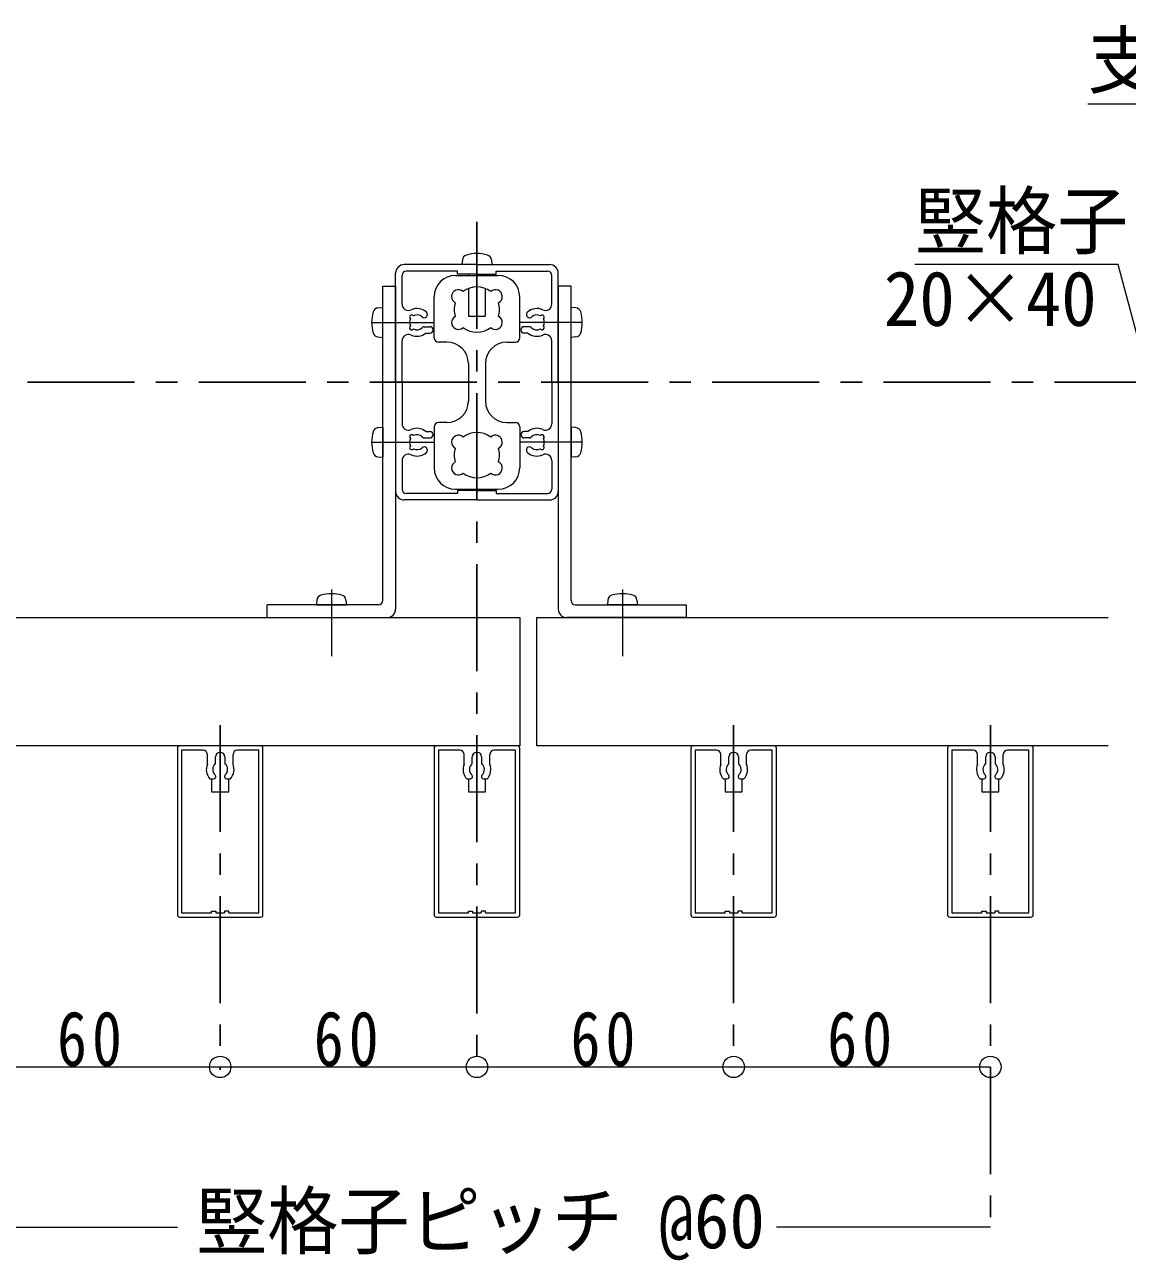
# Model space of a CAD drawing. Units: millimetres at full size, sheet at 1:5. Extents: x -1050 to 1050, y -742 to 742.
# Drawn here: x 142.3 to 400, y -457 to -168.2 of the extents above; entities that cross this region are included whole.
import ezdxf
from ezdxf.enums import TextEntityAlignment as Align

# ---------------------------------------------------------------- set-up
doc = ezdxf.new("R2010")
doc.units = ezdxf.units.MM
doc.header["$LTSCALE"] = 5
doc.linetypes.add('CHAIN1', pattern=[8, 5, -1, 1, -1])
doc.layers.add('0-0_通り芯', color=7, linetype='CHAIN1')
for name, color, linetype, lineweight in [('0-3_寸法', 54, 'Continuous', 20), ('0-4_手摺部材', 92, 'Continuous', 20), ('0-5_手すり子', 12, 'Continuous', 20), ('0-9_文字', 3, 'Continuous', 20), ('0-A_支柱', 6, 'Continuous', 20), ('0-B_足元', 4, 'Continuous', 20)]:
    doc.layers.add(name, color=color, linetype=linetype, lineweight=lineweight)
doc.styles.add('ＭＳ ゴシック', font='')
doc.styles.get('ＭＳ ゴシック').set_extended_font_data('MS Gothic')

# ---------------------------------------------------------------- blocks, each defined once
blk = doc.blocks.new('dimension_origin')
at = {"color": 0, "linetype": 'Continuous', "lineweight": -2}
blk.add_circle((0, 0), 1.25, dxfattribs=at)

msp = doc.modelspace()

# ---------------------------------------------------------------- linework, layer by layer
at = {"layer": '0-0_通り芯'}
for p, q in [((248.02, -214.293), (248.02, -412.521)), ((-216.98, -251.793), (921.446, -251.793)), ((188.02, -331.893), (188.02, -412.521)), ((308.02, -331.893), (308.02, -411.793)), ((368.02, -331.893), (368.02, -449.293))]:
    msp.add_line(p, q, dxfattribs=at)
at = {"layer": '0-3_寸法'}
for p, q in [((128.02, -411.793), (188.02, -411.793)), ((188.02, -411.793), (248.02, -411.793)), ((248.02, -411.793), (308.02, -411.793)), ((308.02, -411.793), (368.02, -411.793)), ((128.02, -449.293), (178.02, -449.293)), ((368.02, -449.293), (318.02, -449.293))]:
    msp.add_line(p, q, dxfattribs=at)
at = {"layer": '0-4_手摺部材'}
for p, q in [((226.02, -229.293), (229.02, -229.293)), ((226.02, -302.793), (226.02, -229.293)), ((229.02, -229.293), (229.02, -304.793)), ((270.02, -229.293), (267.02, -229.293)), ((267.02, -229.293), (267.02, -304.793)), ((270.02, -302.793), (270.02, -229.293)), ((224.901, -234.391), (226.02, -234.293)), ((226.02, -241.293), (226.02, -234.293)), ((271.139, -234.391), (270.02, -234.293)), ((270.02, -241.293), (270.02, -234.293)), ((224.901, -241.195), (226.02, -241.293)), ((271.139, -241.195), (270.02, -241.293)), ((224.901, -262.391), (226.02, -262.293)), ((226.02, -262.293), (226.02, -269.293)), ((271.139, -262.391), (270.02, -262.293)), ((270.02, -262.293), (270.02, -269.293)), ((224.901, -269.195), (226.02, -269.293)), ((271.139, -269.195), (270.02, -269.293)), ((210.618, -302.674), (210.52, -303.793)), ((217.422, -302.674), (217.52, -303.793)), ((278.618, -302.674), (278.52, -303.793)), ((285.422, -302.674), (285.52, -303.793)), ((199.02, -306.793), (199.02, -303.793)), ((225.02, -303.793), (199.02, -303.793)), ((210.52, -303.793), (217.52, -303.793)), ((271.02, -303.793), (297.02, -303.793)), ((285.52, -303.793), (278.52, -303.793)), ((297.02, -306.793), (297.02, -303.793)), ((103.02, -306.793), (258.02, -306.793)), ((199.02, -306.793), (227.02, -306.793)), ((258.02, -306.793), (258.02, -336.793)), ((262.02, -336.793), (262.02, -306.793)), ((262.02, -306.793), (395.52, -306.793)), ((297.02, -306.793), (269.02, -306.793)), ((258.02, -336.793), (103.02, -336.793)), ((395.52, -336.793), (262.02, -336.793)), ((186.02, -344.493), (186.02, -347.493)), ((190.02, -347.493), (190.02, -344.493)), ((246.02, -344.493), (246.02, -347.493)), ((250.02, -347.493), (250.02, -344.493)), ((306.02, -344.493), (306.02, -347.493)), ((310.02, -347.493), (310.02, -344.493)), ((366.02, -344.493), (366.02, -347.493)), ((370.02, -347.493), (370.02, -344.493)), ((186.02, -347.493), (190.02, -347.493)), ((246.02, -347.493), (250.02, -347.493)), ((306.02, -347.493), (310.02, -347.493)), ((366.02, -347.493), (370.02, -347.493))]:
    msp.add_line(p, q, dxfattribs=at)
at = {"layer": '0-4_手摺部材', "linetype": 'CHAIN1'}
for p, q in [((223.42, -237.793), (238.02, -237.793)), ((272.62, -237.793), (258.02, -237.793)), ((223.42, -265.793), (238.02, -265.793)), ((272.62, -265.793), (258.02, -265.793)), ((214.02, -300.193), (214.02, -315.793)), ((282.02, -300.193), (282.02, -315.793))]:
    msp.add_line(p, q, dxfattribs=at)
at = {"layer": '0-4_手摺部材'}
for centre, radius, start, end in [((232.42, -237.793), 9, 164.11915, 195.88085), ((225.014, -235.686), 1.3, 95, 164.11915), ((271.026, -235.686), 1.3, 15.88085, 85), ((263.62, -237.793), 9, 344.11915, 15.88085), ((225.014, -239.9), 1.3, 195.88085, 265), ((271.026, -239.9), 1.3, 275, 344.11915), ((225.014, -263.686), 1.3, 95, 164.11915), ((271.026, -263.686), 1.3, 15.88085, 85), ((232.42, -265.793), 9, 164.11915, 195.88085), ((263.62, -265.793), 9, 344.11915, 15.88085), ((225.014, -267.9), 1.3, 195.88085, 265), ((271.026, -267.9), 1.3, 275, 344.11915), ((211.913, -302.787), 1.3, 105.88085, 175), ((214.02, -310.193), 9, 74.11915, 105.88085), ((216.127, -302.787), 1.3, 5, 74.11915), ((225.02, -302.793), 1, 270, 0), ((271.02, -302.793), 1, 180, 270), ((279.913, -302.787), 1.3, 105.88085, 175), ((282.02, -310.193), 9, 74.11915, 105.88085), ((284.127, -302.787), 1.3, 5, 74.11915), ((227.02, -304.793), 2, 270, 0), ((269.02, -304.793), 2, 180, 270)]:
    msp.add_arc(centre, radius, start, end, dxfattribs=at)
at = {"layer": '0-5_手すり子'}
for p, q in [((178.02, -337.293), (178.02, -376.293)), ((197.52, -336.793), (178.52, -336.793)), ((184.02, -337.793), (179.02, -337.793)), ((197.02, -337.793), (192.02, -337.793)), ((197.02, -375.793), (197.02, -337.793)), ((198.02, -376.293), (198.02, -337.293)), ((238.02, -337.293), (238.02, -376.293)), ((257.52, -336.793), (238.52, -336.793)), ((244.02, -337.793), (239.02, -337.793)), ((257.02, -337.793), (252.02, -337.793)), ((257.02, -375.793), (257.02, -337.793)), ((258.02, -376.293), (258.02, -337.293)), ((298.02, -337.293), (298.02, -376.293)), ((317.52, -336.793), (298.52, -336.793)), ((304.02, -337.793), (299.02, -337.793)), ((317.02, -337.793), (312.02, -337.793)), ((317.02, -375.793), (317.02, -337.793)), ((318.02, -376.293), (318.02, -337.293)), ((358.02, -337.293), (358.02, -376.293)), ((377.52, -336.793), (358.52, -336.793)), ((364.02, -337.793), (359.02, -337.793)), ((377.02, -337.793), (372.02, -337.793)), ((377.02, -375.793), (377.02, -337.793)), ((378.02, -376.293), (378.02, -337.293)), ((185.02, -341.043), (185.02, -338.793)), ((186.92, -340.932), (186.92, -339.293)), ((187.92, -338.293), (188.12, -338.293)), ((189.12, -339.293), (189.12, -340.932)), ((191.02, -341.043), (191.02, -338.793)), ((245.02, -341.043), (245.02, -338.793)), ((246.92, -340.932), (246.92, -339.293)), ((247.92, -338.293), (248.12, -338.293)), ((249.12, -339.293), (249.12, -340.932)), ((251.02, -341.043), (251.02, -338.793)), ((305.02, -341.043), (305.02, -338.793)), ((306.92, -340.932), (306.92, -339.293)), ((307.92, -338.293), (308.12, -338.293)), ((309.12, -339.293), (309.12, -340.932)), ((311.02, -341.043), (311.02, -338.793)), ((365.02, -341.043), (365.02, -338.793)), ((366.92, -340.932), (366.92, -339.293)), ((367.92, -338.293), (368.12, -338.293)), ((369.12, -339.293), (369.12, -340.932)), ((371.02, -341.043), (371.02, -338.793)), ((185.628, -344.493), (186.461, -344.493)), ((186.923, -344.193), (186.894, -344.243)), ((189.117, -344.193), (189.146, -344.243)), ((189.579, -344.493), (190.412, -344.493)), ((245.628, -344.493), (246.461, -344.493)), ((246.923, -344.193), (246.894, -344.243)), ((249.117, -344.193), (249.146, -344.243)), ((249.579, -344.493), (250.412, -344.493)), ((305.628, -344.493), (306.461, -344.493)), ((306.923, -344.193), (306.894, -344.243)), ((309.117, -344.193), (309.146, -344.243)), ((309.579, -344.493), (310.412, -344.493)), ((365.628, -344.493), (366.461, -344.493)), ((366.923, -344.193), (366.894, -344.243)), ((369.117, -344.193), (369.146, -344.243)), ((369.579, -344.493), (370.412, -344.493)), ((178.52, -376.793), (197.52, -376.793)), ((187.02, -375.793), (189.02, -375.793)), ((190.02, -375.793), (197.02, -375.793)), ((238.52, -376.793), (257.52, -376.793)), ((247.02, -375.793), (249.02, -375.793)), ((250.02, -375.793), (257.02, -375.793)), ((298.52, -376.793), (317.52, -376.793)), ((307.02, -375.793), (309.02, -375.793)), ((310.02, -375.793), (317.02, -375.793)), ((358.52, -376.793), (377.52, -376.793)), ((367.02, -375.793), (369.02, -375.793)), ((370.02, -375.793), (377.02, -375.793))]:
    msp.add_line(p, q, dxfattribs=at)
for points in [[(179.02, -337.793), (179.02, -375.793), (186.02, -375.793)], [(239.02, -337.793), (239.02, -375.793), (246.02, -375.793)], [(299.02, -337.793), (299.02, -375.793), (306.02, -375.793)], [(359.02, -337.793), (359.02, -375.793), (366.02, -375.793)], [(186.02, -375.793), (186.02, -375.393), (187.02, -375.393), (187.02, -375.793)], [(190.02, -375.793), (190.02, -375.393), (189.02, -375.393), (189.02, -375.793)], [(246.02, -375.793), (246.02, -375.393), (247.02, -375.393), (247.02, -375.793)], [(250.02, -375.793), (250.02, -375.393), (249.02, -375.393), (249.02, -375.793)], [(306.02, -375.793), (306.02, -375.393), (307.02, -375.393), (307.02, -375.793)], [(310.02, -375.793), (310.02, -375.393), (309.02, -375.393), (309.02, -375.793)], [(366.02, -375.793), (366.02, -375.393), (367.02, -375.393), (367.02, -375.793)], [(370.02, -375.793), (370.02, -375.393), (369.02, -375.393), (369.02, -375.793)]]:
    msp.add_lwpolyline(points, dxfattribs=at)
for centre, radius, start, end in [((178.52, -337.293), 0.5, 90, 180), ((184.02, -338.793), 1, 0, 90), ((192.02, -338.793), 1, 90, 180), ((197.52, -337.293), 0.5, 0, 90), ((238.52, -337.293), 0.5, 90, 180), ((244.02, -338.793), 1, 0, 90), ((252.02, -338.793), 1, 90, 180), ((257.52, -337.293), 0.5, 0, 90), ((298.52, -337.293), 0.5, 90, 180), ((304.02, -338.793), 1, 0, 90), ((312.02, -338.793), 1, 90, 180), ((317.52, -337.293), 0.5, 0, 90), ((358.52, -337.293), 0.5, 90, 180), ((364.02, -338.793), 1, 0, 90), ((372.02, -338.793), 1, 90, 180), ((377.52, -337.293), 0.5, 0, 90), ((187.92, -339.293), 1, 90, 180), ((188.12, -339.293), 1, 0, 90), ((247.92, -339.293), 1, 90, 180), ((248.12, -339.293), 1, 0, 90), ((307.92, -339.293), 1, 90, 180), ((308.12, -339.293), 1, 0, 90), ((367.92, -339.293), 1, 90, 180), ((368.12, -339.293), 1, 0, 90), ((188.02, -342.293), 3.25, 157.38014, 222.60367), ((188.02, -342.293), 1.75, 128.9448, 227.16041), ((186.49, -343.943), 0.5, 330, 47.16041), ((189.55, -343.943), 0.5, 132.83959, 210), ((188.02, -342.293), 1.75, 312.83959, 51.0552), ((188.02, -342.293), 3.25, 317.39633, 22.61986), ((248.02, -342.293), 3.25, 157.38014, 222.60367), ((248.02, -342.293), 1.75, 128.9448, 227.16041), ((246.49, -343.943), 0.5, 330, 47.16041), ((249.55, -343.943), 0.5, 132.83959, 210), ((248.02, -342.293), 1.75, 312.83959, 51.0552), ((248.02, -342.293), 3.25, 317.39633, 22.61986), ((308.02, -342.293), 3.25, 157.38014, 222.60367), ((308.02, -342.293), 1.75, 128.9448, 227.16041), ((306.49, -343.943), 0.5, 330, 47.16041), ((309.55, -343.943), 0.5, 132.83959, 210), ((308.02, -342.293), 1.75, 312.83959, 51.0552), ((308.02, -342.293), 3.25, 317.39633, 22.61986), ((368.02, -342.293), 3.25, 157.38014, 222.60367), ((368.02, -342.293), 1.75, 128.9448, 227.16041), ((366.49, -343.943), 0.5, 330, 47.16041), ((369.55, -343.943), 0.5, 132.83959, 210), ((368.02, -342.293), 1.75, 312.83959, 51.0552), ((368.02, -342.293), 3.25, 317.39633, 22.61986), ((186.461, -343.993), 0.5, 270, 330), ((189.579, -343.993), 0.5, 210, 270), ((246.461, -343.993), 0.5, 270, 330), ((249.579, -343.993), 0.5, 210, 270), ((306.461, -343.993), 0.5, 270, 330), ((309.579, -343.993), 0.5, 210, 270), ((366.461, -343.993), 0.5, 270, 330), ((369.579, -343.993), 0.5, 210, 270), ((178.52, -376.293), 0.5, 180, 270), ((197.52, -376.293), 0.5, 270, 360), ((238.52, -376.293), 0.5, 180, 270), ((257.52, -376.293), 0.5, 270, 360), ((298.52, -376.293), 0.5, 180, 270), ((317.52, -376.293), 0.5, 270, 360), ((358.52, -376.293), 0.5, 180, 270), ((377.52, -376.293), 0.5, 270, 360)]:
    msp.add_arc(centre, radius, start, end, dxfattribs=at)
at = {"layer": '0-9_文字'}
for points in [[(529.02, -226.293), (489.52, -186.793), (390.77, -186.793)], [(428.02, -336.793), (397.876, -224.293), (350.376, -224.293)]]:
    msp.add_lwpolyline(points, dxfattribs=at)
at = {"layer": '0-A_支柱'}
for p, q in [((248.02, -224.293), (231.02, -224.293)), ((244.618, -223.174), (244.52, -224.293)), ((248.02, -224.293), (265.02, -224.293)), ((251.422, -223.174), (251.52, -224.293)), ((229.02, -251.793), (229.02, -226.293)), ((230.52, -233.485), (230.52, -226.793)), ((243.52, -225.793), (231.52, -225.793)), ((243.52, -226.543), (243.52, -225.793)), ((248.02, -226.543), (243.52, -226.543)), ((246.02, -226.543), (246.02, -226.793)), ((248.02, -226.543), (252.52, -226.543)), ((250.02, -226.793), (250.02, -226.543)), ((252.52, -226.543), (252.52, -225.793)), ((252.52, -225.793), (264.52, -225.793)), ((265.52, -233.485), (265.52, -226.793)), ((267.02, -251.793), (267.02, -226.293)), ((235.697, -238.793), (237.02, -238.793)), ((260.343, -238.793), (259.02, -238.793)), ((230.52, -251.793), (230.52, -242.101)), ((236.097, -240.293), (237.02, -240.293)), ((259.943, -240.293), (259.02, -240.293)), ((265.52, -251.793), (265.52, -242.101)), ((229.02, -251.793), (229.02, -277.293)), ((230.52, -251.793), (230.52, -261.485)), ((265.52, -251.793), (265.52, -261.485)), ((267.02, -251.793), (267.02, -277.293)), ((235.697, -264.793), (237.02, -264.793)), ((236.097, -263.293), (237.02, -263.293)), ((259.943, -263.293), (259.02, -263.293)), ((260.343, -264.793), (259.02, -264.793)), ((230.52, -270.101), (230.52, -276.793)), ((265.52, -270.101), (265.52, -276.793)), ((243.52, -277.043), (243.52, -277.793)), ((248.02, -277.043), (243.52, -277.043)), ((248.02, -277.043), (252.52, -277.043)), ((252.52, -277.043), (252.52, -277.793)), ((248.02, -279.293), (231.02, -279.293)), ((243.52, -277.793), (231.52, -277.793)), ((248.02, -279.293), (265.02, -279.293)), ((252.52, -277.793), (264.52, -277.793))]:
    msp.add_line(p, q, dxfattribs=at)
msp.add_lwpolyline([(246.02, -229.885), (246.02, -236.293), (250.02, -236.293), (250.02, -229.885)], dxfattribs=at)
for centre, radius, start, end in [((245.913, -223.287), 1.3, 105.88085, 175), ((248.02, -230.693), 9, 74.11915, 105.88085), ((250.127, -223.287), 1.3, 5, 74.11915), ((231.02, -226.293), 2, 90, 180), ((265.02, -226.293), 2, 0, 90), ((231.52, -226.793), 1, 90, 180), ((264.52, -226.793), 1, 0, 90), ((232.02, -233.485), 1.5, 180, 294.90105), ((264.02, -233.485), 1.5, 245.09895, 360), ((232.783, -236.555), 0.5, 36.78678, 233.2132), ((234.02, -237.793), 3.25, 47.45759, 114.90105), ((234.02, -237.793), 1.75, 47.45759, 118.57357), ((235.71, -235.951), 0.75, 227.45759, 47.45759), ((260.33, -235.951), 0.75, 132.54241, 312.54241), ((262.02, -237.793), 3.25, 65.09895, 132.54241), ((262.02, -237.793), 1.75, 61.42643, 132.54241), ((263.257, -236.555), 0.5, 306.7868, 143.21322), ((234.02, -237.793), 1.75, 151.42641, 208.57359), ((232.783, -239.03), 0.5, 126.7868, 323.21322), ((234.02, -237.793), 1.75, 241.42643, 318.18969), ((235.697, -239.293), 0.5, 90, 138.18969), ((237.02, -239.543), 0.75, 270, 90), ((259.02, -239.543), 0.75, 90, 270), ((260.343, -239.293), 0.5, 41.81031, 90), ((262.02, -237.793), 1.75, 221.81031, 298.57357), ((263.257, -239.03), 0.5, 216.78678, 53.2132), ((262.02, -237.793), 1.75, 331.42641, 28.57359), ((232.02, -242.101), 1.5, 65.09895, 180), ((234.02, -237.793), 3.25, 245.09895, 309.71514), ((262.02, -237.793), 3.25, 230.28486, 294.90105), ((264.02, -242.101), 1.5, 0, 114.90105), ((232.02, -261.485), 1.5, 180, 294.90105), ((234.02, -265.793), 3.25, 50.28486, 114.90105), ((262.02, -265.793), 3.25, 65.09895, 129.71514), ((264.02, -261.485), 1.5, 245.09895, 360), ((234.02, -265.793), 1.75, 151.42641, 208.57359), ((232.783, -264.555), 0.5, 36.78678, 233.2132), ((234.02, -265.793), 1.75, 41.81031, 118.57357), ((235.697, -264.293), 0.5, 221.81031, 270), ((237.02, -264.043), 0.75, 270, 90), ((259.02, -264.043), 0.75, 90, 270), ((260.343, -264.293), 0.5, 270, 318.18969), ((262.02, -265.793), 1.75, 61.42643, 138.18969), ((263.257, -264.555), 0.5, 306.7868, 143.21322), ((262.02, -265.793), 1.75, 331.42641, 28.57359), ((232.783, -267.03), 0.5, 126.7868, 323.21322), ((234.02, -265.793), 3.25, 245.09895, 312.54241), ((234.02, -265.793), 1.75, 241.42643, 312.54241), ((235.71, -267.635), 0.75, 312.54241, 132.54241), ((260.33, -267.635), 0.75, 47.45759, 227.45759), ((262.02, -265.793), 3.25, 227.45759, 294.90105), ((262.02, -265.793), 1.75, 227.45759, 298.57357), ((263.257, -267.03), 0.5, 216.78678, 53.2132), ((232.02, -270.101), 1.5, 65.09895, 180), ((264.02, -270.101), 1.5, 0, 114.90105), ((231.52, -276.793), 1, 180, 270), ((264.52, -276.793), 1, 270, 360), ((231.02, -277.293), 2, 180, 270), ((265.02, -277.293), 2, 270, 360)]:
    msp.add_arc(centre, radius, start, end, dxfattribs=at)
at = {"layer": '0-B_足元'}
for p, q in [((243.02, -226.793), (253.02, -226.793)), ((238.02, -241.393), (238.02, -231.793)), ((258.02, -241.393), (258.02, -231.793)), ((241.02, -242.393), (239.02, -242.393)), ((255.02, -242.393), (257.02, -242.393)), ((246.02, -247.393), (246.02, -256.193)), ((250.02, -247.393), (250.02, -256.193)), ((238.02, -262.193), (238.02, -271.793)), ((241.02, -261.193), (239.02, -261.193)), ((255.02, -261.193), (257.02, -261.193)), ((258.02, -262.193), (258.02, -271.793)), ((243.02, -276.793), (253.02, -276.793))]:
    msp.add_line(p, q, dxfattribs=at)
for centre, radius, start, end in [((243.02, -231.793), 5, 90, 180), ((253.02, -231.793), 5, 0, 90), ((243.679, -231.753), 1.6, 46.3184, 243.6816), ((248.02, -234.793), 5.3, 52.3632, 127.6368), ((252.362, -231.753), 1.6, 296.3184, 133.6816), ((248.02, -234.793), 5.3, 162.3632, 197.6368), ((248.02, -234.793), 5.3, 342.3632, 17.6368), ((243.679, -237.833), 1.6, 116.3184, 313.6816), ((252.362, -237.833), 1.6, 226.3184, 63.6816), ((248.02, -234.793), 5.3, 232.36321, 307.63679), ((239.02, -241.393), 1, 180, 270), ((241.02, -247.393), 5, 0, 90), ((255.02, -247.393), 5, 90, 180), ((257.02, -241.393), 1, 270, 360), ((241.02, -256.193), 5, 270, 360), ((255.02, -256.193), 5, 180, 270), ((239.02, -262.193), 1, 90, 180), ((257.02, -262.193), 1, 0, 90), ((243.679, -265.753), 1.6, 46.3184, 243.6816), ((248.02, -268.793), 5.3, 52.36321, 127.63679), ((252.362, -265.753), 1.6, 296.3184, 133.6816), ((248.02, -268.793), 5.3, 162.3632, 197.6368), ((248.02, -268.793), 5.3, 342.3632, 17.6368), ((243.679, -271.833), 1.6, 116.3184, 313.6816), ((252.362, -271.833), 1.6, 226.3184, 63.6816), ((243.02, -271.793), 5, 180, 270), ((248.02, -268.793), 5.3, 232.3632, 307.6368), ((253.02, -271.793), 5, 270, 360)]:
    msp.add_arc(centre, radius, start, end, dxfattribs=at)

# ---------------------------------------------------------------- block references
at = {"layer": '0-3_寸法', "xscale": 2, "yscale": 2, "rotation": 180}
for p in [(188.02, -411.793), (248.02, -411.793), (308.02, -411.793)]:
    msp.add_blockref('dimension_origin', p, dxfattribs=at)
at = {"layer": '0-3_寸法', "xscale": 2, "yscale": 2}
for p in [(188.02, -411.793), (248.02, -411.793), (308.02, -411.793), (368.02, -411.793)]:
    msp.add_blockref('dimension_origin', p, dxfattribs=at)

# ---------------------------------------------------------------- texts
at = {"layer": '0-3_寸法', "char_height": 12.83, "attachment_point": 7, "style": 'ＭＳ ゴシック'}
for insert in [(149.895, -411.793), (209.895, -411.793), (269.895, -411.793), (329.895, -411.793)]:
    msp.add_mtext('\\T1.17;\\W0.8;60', dxfattribs=dict(at, insert=insert))
at = {"layer": '0-9_文字', "style": 'ＭＳ ゴシック', "width": 0.95}
for s, p in [('支柱\u300038×55', (390.77, -186.793)), ('竪格子', (350.376, -224.293)), ('20×40', (343.111, -242.46)), ('竪格子ピッチ @60', (182.395, -458.043))]:
    msp.add_text(s, height=12.83, dxfattribs=at).set_placement(p, align=Align.BOTTOM_LEFT)

doc.saveas('drawing.dxf')
